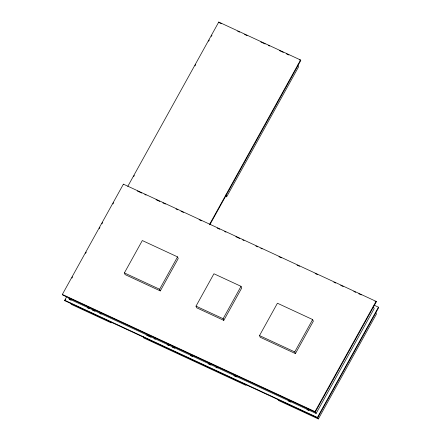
<?xml version="1.0" encoding="UTF-8"?>
<svg xmlns="http://www.w3.org/2000/svg" width="441" height="441" viewBox="0 0 441 441"><rect width="100%" height="100%" fill="white"/><g stroke="black" fill="none" stroke-linecap="round" stroke-linejoin="round"><path stroke-width="0.66" d="M62.346 294.439L123.403 184.156L376.063 301.357L376.267 301.853L315.21 412.142L62.55 294.941L62.346 294.439L315.006 411.64L315.21 412.142M71.894 278.067L72.561 276.86M85.571 253.355L86.238 252.153M99.253 228.647L99.92 227.44M101.921 223.83L102.588 222.622M112.929 203.94L113.596 202.733M374.084 305.15L378.45 307.173L378.654 307.669L317.597 417.958L64.937 300.756L64.733 300.26L66.734 296.644M127.785 186.361L218.747 22.05L300.569 60.004L300.773 60.5L209.811 224.816M64.937 300.756L65.604 299.555M133.656 176.626L134.323 175.424M194.966 65.885L195.628 64.678M208.626 41.206L209.293 40.004M211.289 36.394L211.956 35.186M124.395 272.918L142.316 240.543L177.536 256.882L178.219 258.547L160.298 290.917L125.079 274.578L124.395 272.918L159.62 289.252L160.298 290.917M159.62 289.252L177.536 256.882M209.607 224.315L300.569 60.004M225.39 196.251L226.624 196.824L298.546 66.905L297.774 65.036M196.013 306.137L213.935 273.767L241.034 286.336L241.718 288.001L223.796 320.37L196.692 307.796L196.013 306.137L223.113 318.705L223.796 320.37M223.113 318.705L241.034 286.336M259.506 335.59L277.428 303.221L312.652 319.56L313.33 321.219L295.409 353.588L260.19 337.249L259.506 335.59L294.731 351.929L295.409 353.588M294.731 351.929L312.652 319.56M315.006 411.64L376.063 301.357M68.526 297.658L69.011 298.844L316.114 413.465L374.172 308.59L373.202 306.23M317.597 417.958L317.393 417.462L378.45 307.173M277.902 399.171L278.409 400.417L318.363 418.95L376.421 314.075L375.655 312.206M221.454 23.709L218.951 22.546L218.747 22.05M237.693 31.239L239.562 32.11M244.562 34.426L247.059 35.589M260.802 41.961L265.173 43.99M268.293 45.434L269.545 46.018M279.539 50.649L283.287 52.391M286.407 53.841L288.905 54.998M299.522 59.921L300.773 60.5M137.333 191.019L141.699 193.048M144.819 194.492L146.065 195.071M156.048 199.701L159.791 201.438M162.911 202.888L165.403 204.045M176.009 208.962L177.883 209.828M181.003 211.278L183.495 212.435M199.095 219.668L201.587 220.825M217.181 228.063L219.679 229.221M224.673 231.536L225.919 232.115M235.902 236.745L239.645 238.482M242.759 239.926L244.011 240.505M255.863 246.001L257.737 246.872M260.851 248.316L262.103 248.895M278.944 256.712L281.441 257.869M297.036 265.102L299.533 266.259M315.128 273.497L317.625 274.655M333.843 282.174L335.717 283.045M340.706 285.36L343.203 286.518M353.809 291.435L355.678 292.306M358.798 293.75L361.295 294.908M375.021 301.275L376.267 301.853M69.215 299.34L71.089 300.211M87.335 307.746L89.209 308.617M92.334 310.067L94.837 311.225M99.837 313.545L101.083 314.124M146.594 335.232L150.965 337.26M154.085 338.71L155.331 339.289M167.194 344.79L169.068 345.656M172.188 347.106L174.686 348.263M190.292 355.501L192.789 356.659M208.395 363.902L210.892 365.06M215.886 367.375L217.132 367.954M233.989 375.771L236.486 376.928M288.227 400.93L290.724 402.093M306.958 409.617L308.827 410.488M64.733 300.26L317.393 417.462M315.144 411.1L316.114 413.465M317.856 417.704L318.363 418.95M225.858 194.955L226.624 196.824M245.51 384.144L246.017 385.39L143.645 337.905L143.132 336.659M123.403 184.156L123.607 184.652M110.741 321.632L111.253 322.878L71.26 304.329L70.747 303.077"/></g></svg>
